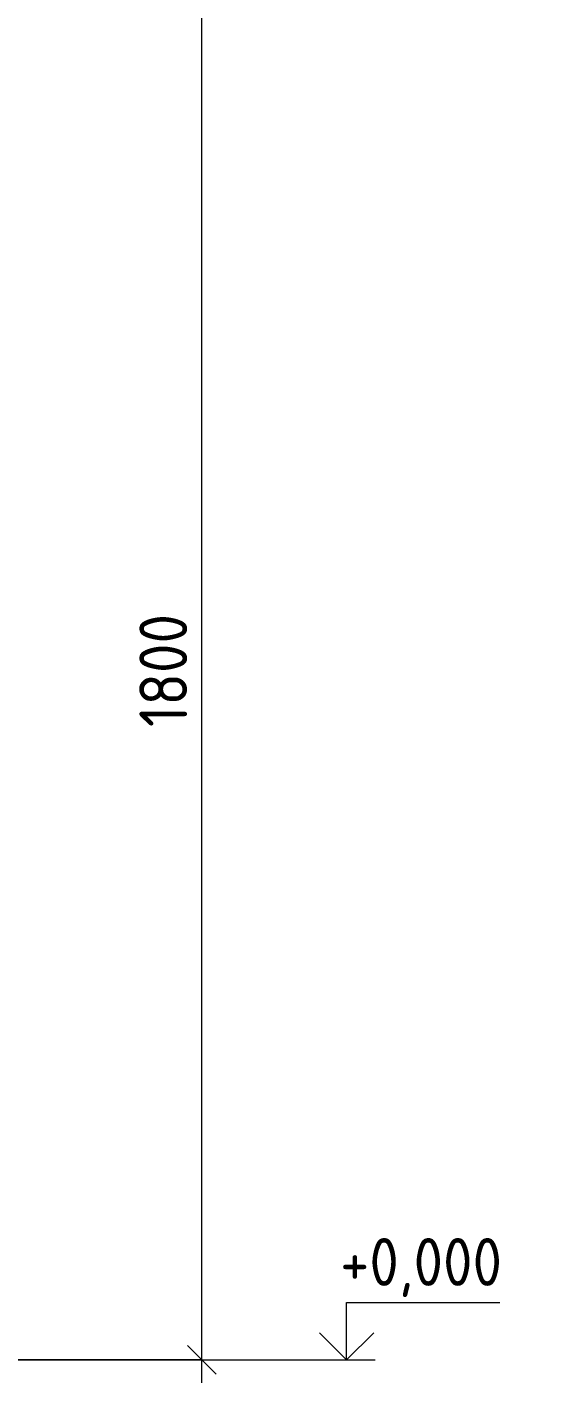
# Model space of a CAD drawing. Header units: millimetres. Extents: x 0 to 102275, y -2706 to 7916.
# Drawn here: x 88428 to 89108, y -30 to 1741 of the extents above; entities that cross this region are included whole.
import ezdxf

# ---------------------------------------------------------------- set-up
doc = ezdxf.new("R2010")
doc.units = ezdxf.units.MM
for name, color, linetype, lineweight in [('A-ANNO-DIMS', 7, 'Continuous', 9), ('A-ANNO-DIMS-25', 7, 'Continuous', 9), ('G-ANNO-DIMS', 7, 'Continuous', 9), ('G-ANNO-DIMS-1', 7, 'Continuous', 20)]:
    doc.layers.add(name, color=color, linetype=linetype, lineweight=lineweight)
doc.styles.add('ISOCPEUR_1', font='isocpeur.ttf', dxfattribs={"width": 0.9, "height": 62.5})
doc.dimstyles.new('ISO-2_5_0_9К_БОЛЬШОЙ_округление', dxfattribs={"dimscale": 304.8, "dimtxt": 62.248823, "dimasz": 0.123031, "dimexe": 0.098425, "dimexo": 0, "dimgap": 0, "dimtad": 1, "dimdec": 0, "dimrnd": 10, "dimzin": 0, "dimdsep": 46, "dimtxsty": 'ISOCPEUR_1', "dimblk1": 'OBLIQUE', "dimblk2": 'OBLIQUE', "dimsah": 1, "dimcen": 0.09, "dimdle": 0.098425, "dimazin": 0, "dimtfac": 1, "dimtdec": 4, "dimtix": 1, "dimtmove": 0, "dimatfit": 3, "dimfxl": 1, "dimtvp": 1, "dimtolj": 1, "dimtzin": 0, "dimarcsym": 2})

# ---------------------------------------------------------------- blocks, each defined once
blk = doc.blocks.new('Высотные отметки - Стрелка_Верх-17668718-Развертка 1_15-3')
at = {"layer": 'G-ANNO-DIMS'}
for p, q in [((-68737.6, 3475), (-68537.6, 3475)), ((-68737.6, 3400), (-68737.6, 3475)), ((-68775.5, 3400), (-68700.5, 3400))]:
    blk.add_line(p, q, dxfattribs=at)
at = {"layer": 'G-ANNO-DIMS-1'}
for q in [(-68772.9, 3435.4), (-68702.2, 3435.4)]:
    blk.add_line((-68737.6, 3400), q, dxfattribs=at)
blk = doc.blocks.new('DIMBLOCK30-Развертка 1_15-3')
at = {"layer": 'A-ANNO-DIMS-25', "lineweight": 20}
for p, q in [((88656.7, 1800), (88637.9, 1818.8)), ((88656.7, 1800), (88675.4, 1781.2)), ((88656.7, 0), (88637.9, 18.8)), ((88656.7, 0), (88675.4, -18.8))]:
    blk.add_line(p, q, dxfattribs=at)
at = {"layer": 'A-ANNO-DIMS-25'}
for p, q in [((88395.2, 1800), (88686.7, 1800)), ((88656.7, 1800), (88395.2, 1800)), ((88656.7, -30), (88656.7, 1800)), ((88407.7, 0), (88686.7, 0)), ((88656.7, 0), (88407.7, 0))]:
    blk.add_line(p, q, dxfattribs=at)
at = {"layer": 'A-ANNO-DIMS-25', "color": 0, "insert": (88575, 826.4), "char_height": 62.5, "width": 176.691, "attachment_point": 1, "rotation": 90, "line_spacing_factor": 1.149209, "style": 'ISOCPEUR_1'}
blk.add_mtext('1800', dxfattribs=at)
blk = doc.blocks.new('_Oblique')
at = {"color": 0, "linetype": 'ByBlock', "lineweight": -2}
blk.add_line((-0.5, -0.5), (0.5, 0.5), dxfattribs=at)

msp = doc.modelspace()

# ---------------------------------------------------------------- linework, layer by layer
at = {"layer": 'G-ANNO-DIMS'}
for p, q in [((88330.2, 0), (88778.9, 0)), ((88778.9, 0), (88845.9, 0))]:
    msp.add_line(p, q, dxfattribs=at)

# ---------------------------------------------------------------- block references
msp.add_blockref('Высотные отметки - Стрелка_Верх-17668718-Развертка 1_15-3', (157583.5, -3400), dxfattribs=at)

# ---------------------------------------------------------------- dimensions: what is measured, and where the dimension line sits
at = {"layer": 'A-ANNO-DIMS'}
dim = msp.add_linear_dim(base=(88656.7, 1800), p1=(88407.7, 0), p2=(88395.2, 1800), angle=90, dimstyle='ISO-2_5_0_9К_БОЛЬШОЙ_округление', override={"dimpost": '<>', "dimfxl": 1800.043402}, dxfattribs=at)
dim.commit()
dim.dimension.update_dxf_attribs({"geometry": 'DIMBLOCK30-Развертка 1_15-3', "text_midpoint": (88625.4, 900)})

# ---------------------------------------------------------------- next in the draw order: texts
at = {"layer": 'G-ANNO-DIMS', "insert": (88837.3, 159.2), "char_height": 62.5, "width": 254.705, "attachment_point": 1, "line_spacing_factor": 1.149209, "style": 'ISOCPEUR_1', "bg_fill": 3, "box_fill_scale": 1.25, "bg_fill_color": 256, "bg_fill_true_color": 13158600, "bg_fill_transparency": 0}
msp.add_mtext('+0,000', dxfattribs=at)

doc.saveas('drawing.dxf')
